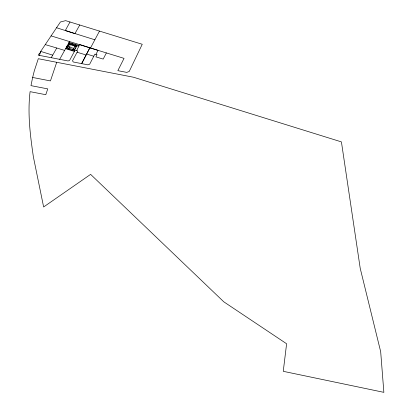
<?xml version="1.0" encoding="UTF-8"?>
<svg xmlns="http://www.w3.org/2000/svg" width="413" height="413" viewBox="0 0 413 413"><rect width="100%" height="100%" fill="white"/><g stroke="black" fill="none" stroke-linecap="round" stroke-linejoin="round"><path stroke-width="0.62" d="M32.642 77.458L30.975 85.641L47.753 88.888L45.791 94.701L30.087 91.66C27.444 113.399 30.232 135.361 33.386 156.894L43.628 206.975L90.612 174.369L223.8 301.826L286.607 343.761L283.256 371.318L383.863 392.35L380.678 351.706L360.219 268.342L341.422 141.896L133.461 77.226L38.306 58.713L34.3 70.881L32.642 77.458L50.438 80.917L56.715 62.296M52.709 55.136L40.711 51.403L39.648 53.788L39.183 53.695L38.197 55.156L39.405 55.388L40.711 51.403L60.412 21.987L65.631 20.65L142.242 44.274L129.243 71.439L126.76 72.394L117.855 70.659L124.039 58.367L51.098 35.89M76.606 50.603L77.768 50.959L72.502 60.84L73.308 61.991L87.912 64.836L89.688 64.17L94.871 54.113L95.94 54.439L98.02 50.345L79.75 44.552L76.606 50.603L75.109 50.138L69.601 60.401L68.062 60.969L39.405 55.388M106.368 52.916L103.193 59.09L95.919 56.891L97.009 54.769L95.94 54.439M74.99 45.182L75.398 44.413M72.42 50.278L72.853 49.467M74.676 46.024L74.49 46.38L76.198 46.896M73.003 49.508L74.03 47.572L75.362 47.975L74.34 49.906M90.478 48.022L99.497 31.089M69.002 48.3L70.034 46.359L67.376 45.554L66.338 47.485L74.567 49.983M71.805 44.217L72.213 43.453M67.67 47.887L68.703 45.957M68.15 48.982L68.584 48.171M70.422 44.738L70.231 45.089L68.527 44.573M59.678 59.338L69.575 41.476M69.993 21.997L65.295 30.536L94.866 39.782M79.761 25.007L74.908 33.613L56.555 27.738M51.253 57.696L56.757 48.006L64.681 50.432M45.26 44.604L56.757 48.006M68.718 44.222L76.384 46.54M69.621 47.139L73.617 48.352M93.787 56.225L86.622 54.051L89.848 47.825L81.666 63.617L86.136 54.981L77.092 52.234M65.667 48.677L74.417 51.434M76.627 46.086L74.133 50.799L66.436 48.466L68.961 43.768L76.627 46.086M78.589 45.378L78.186 46.148L68.615 43.251L69.028 42.487L78.589 45.378"/></g></svg>
